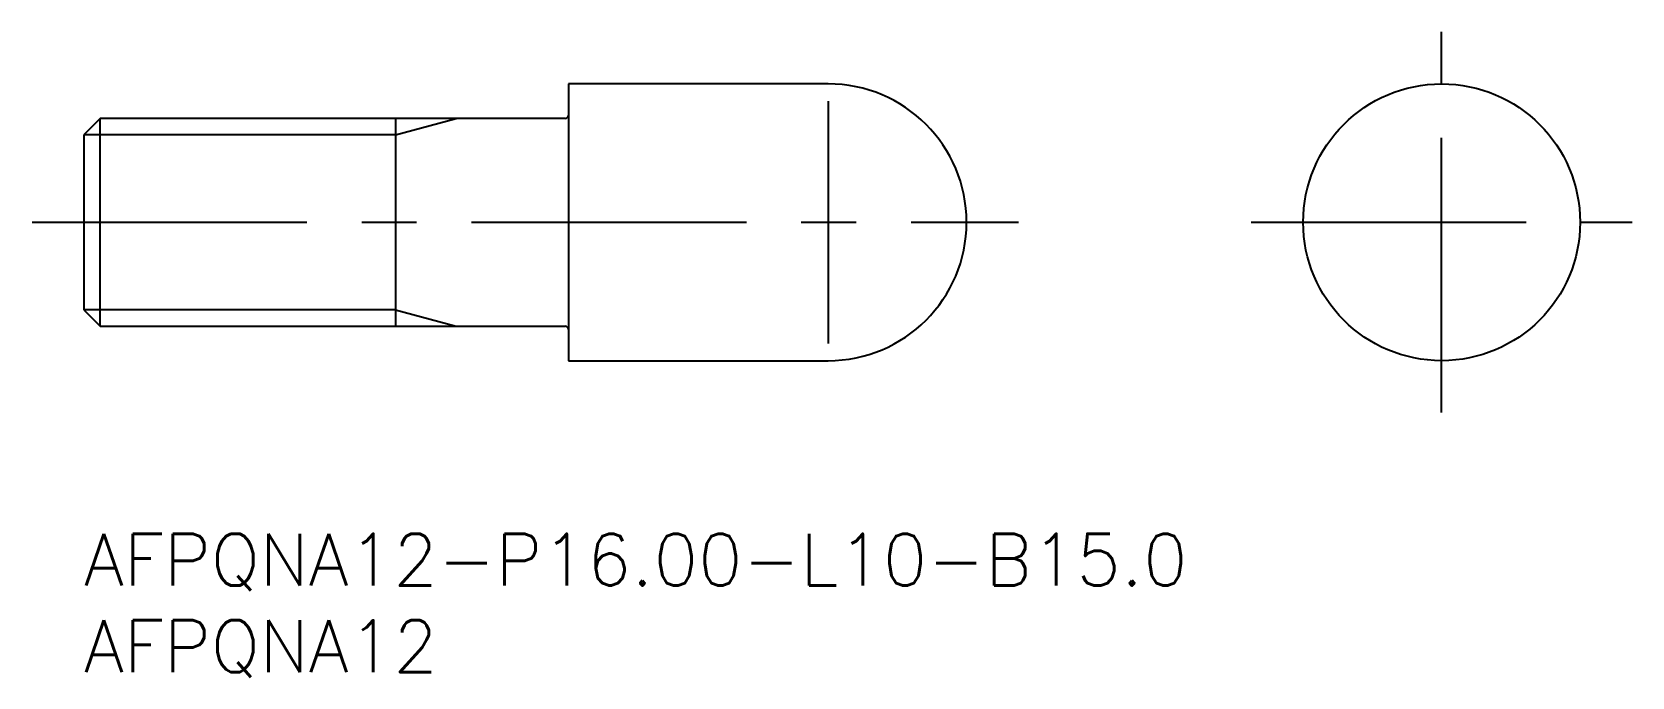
# Model space of a CAD drawing. Extents: x -3 to 89.4, y -8.3 to 29.
import ezdxf

# ---------------------------------------------------------------- set-up
doc = ezdxf.new("R2010")
doc.units = 0
doc.header["$LTSCALE"] = 0.5
doc.linetypes.add('CENTER', pattern=[50.8, 31.75, -6.35, 6.35, -6.35])
for name, color, linetype in [('MSM_CENTER', 1, 'CENTER'), ('MSM_CONTINUOUS', 7, 'CONTINUOUS'), ('MSM_NARROW', 5, 'CONTINUOUS'), ('MSM_PART_NUMBER', 7, 'CONTINUOUS')]:
    doc.layers.add(name, color=color, linetype=linetype)
doc.styles.get("Standard").update_dxf_attribs({"font": 'txt.shx', "height": 1, "bigfont": 'bigfont.shx'})

# ---------------------------------------------------------------- blocks, each defined once
blk = doc.blocks.new('*U10')
at = {"layer": 'MSM_PART_NUMBER'}
blk.add_text('AFPQNA12-P16.00-L10-B15.0', height=3, dxfattribs=at).set_placement((0, -3))
blk = doc.blocks.new('*U11')
at = {"layer": 'MSM_PART_NUMBER'}
blk.add_text('AFPQNA12', height=3, dxfattribs=at).set_placement((0, -8))

msp = doc.modelspace()

# ---------------------------------------------------------------- linework, layer by layer
at = {"layer": 'MSM_CENTER'}
for p, q in [((78.45, 7), (78.45, 29)), ((-3, 18), (54, 18)), ((67.45, 18), (89.45, 18))]:
    msp.add_line(p, q, dxfattribs=at)
at = {"layer": 'MSM_CONTINUOUS'}
for p, q in [((43, 26), (28, 26)), ((28, 26), (28, 10)), ((0.947, 24), (0, 23.053)), ((27.8, 24), (0.947, 24)), ((0.947, 12), (0.947, 24)), ((18, 24), (18, 12)), ((0, 23.053), (0, 12.947)), ((0, 12.947), (0.947, 12)), ((0.947, 12), (27.8, 12)), ((28, 10), (43, 10))]:
    msp.add_line(p, q, dxfattribs=at)
msp.add_circle((78.45, 18), 8, dxfattribs=at)
for centre, radius, start, end in [((43, 18), 8, 270, 90), ((27.8, 24.2), 0.2, 270, 0), ((27.8, 11.8), 0.2, 0, 90)]:
    msp.add_arc(centre, radius, start, end, dxfattribs=at)
at = {"layer": 'MSM_NARROW'}
for p, q in [((43, 25), (43, 11)), ((18, 23.053), (21.5, 24)), ((18, 23.053), (0, 23.053)), ((18, 12.947), (0, 12.947)), ((18, 12.947), (21.5, 12))]:
    msp.add_line(p, q, dxfattribs=at)

# ---------------------------------------------------------------- block references
at = {"layer": 'MSM_CONTINUOUS'}
for name in ['*U10', '*U11']:
    msp.add_blockref(name, (0, 0), dxfattribs=at)

doc.saveas('drawing.dxf')
